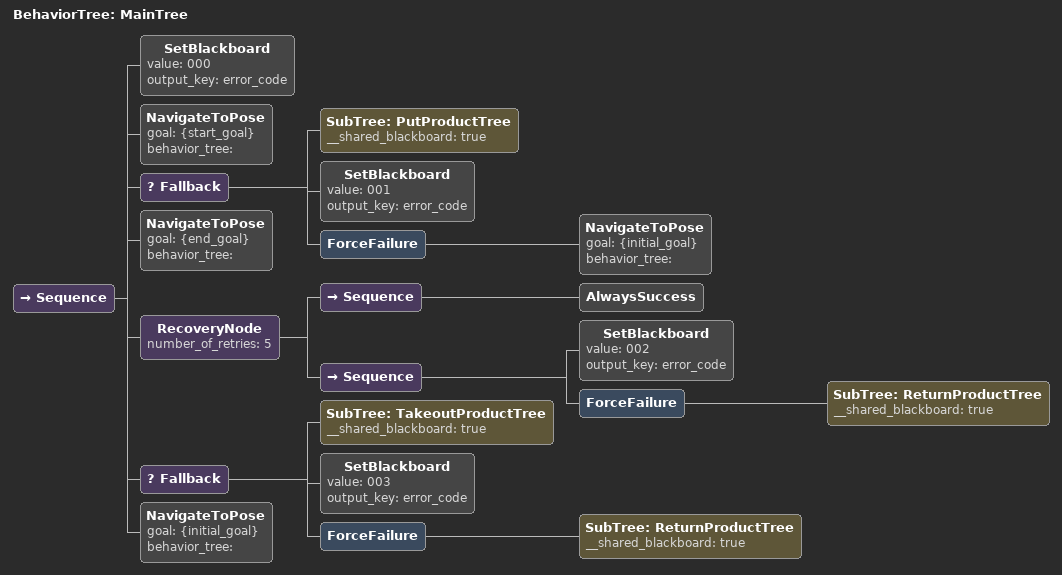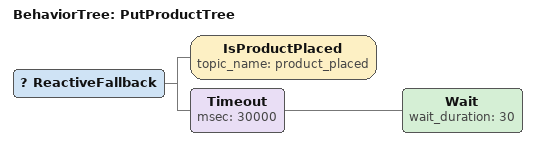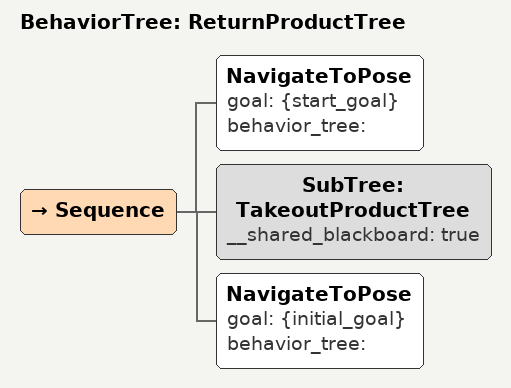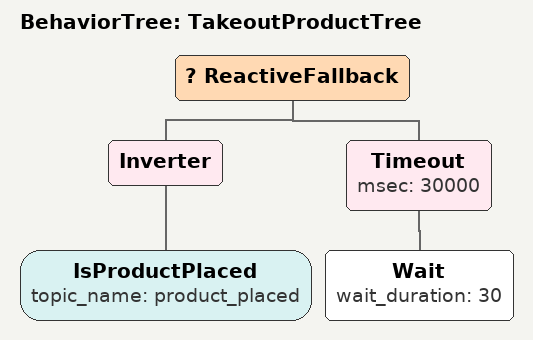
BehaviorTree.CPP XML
<?xml version="1.0" encoding="UTF-8"?>
<root BTCPP_format="3"
      main_tree_to_execute="MainTree">
  <BehaviorTree ID="MainTree">
    <Sequence>
      <SetBlackboard value="000"
                     output_key="error_code"/>
      <NavigateToPose goal="{start_goal}"
                      behavior_tree=""/>
      <Fallback>
        <SubTree ID="PutProductTree"
                 __shared_blackboard="true"/>
        <SetBlackboard value="001"
                       output_key="error_code"/>
        <ForceFailure>
          <NavigateToPose goal="{initial_goal}"
                          behavior_tree=""/>
        </ForceFailure>
      </Fallback>
      <NavigateToPose goal="{end_goal}"
                      behavior_tree=""/>
      <RecoveryNode number_of_retries="5">
        <Sequence>
          <AlwaysSuccess/>
        </Sequence>
        <Sequence>
          <SetBlackboard value="002"
                         output_key="error_code"/>
          <ForceFailure>
            <SubTree ID="ReturnProductTree"
                     __shared_blackboard="true"/>
          </ForceFailure>
        </Sequence>
      </RecoveryNode>
      <Fallback>
        <SubTree ID="TakeoutProductTree"
                 __shared_blackboard="true"/>
        <SetBlackboard value="003"
                       output_key="error_code"/>
        <ForceFailure>
          <SubTree ID="ReturnProductTree"
                   __shared_blackboard="true"/>
        </ForceFailure>
      </Fallback>
      <NavigateToPose goal="{initial_goal}"
                      behavior_tree=""/>
    </Sequence>
  </BehaviorTree>

  <BehaviorTree ID="PutProductTree">
    <ReactiveFallback>
      <IsProductPlaced topic_name="product_placed"/>
      <Timeout msec="30000">
        <Wait wait_duration="30"/>
      </Timeout>
    </ReactiveFallback>
  </BehaviorTree>

  <BehaviorTree ID="ReturnProductTree">
    <Sequence>
      <NavigateToPose goal="{start_goal}"
                      behavior_tree=""/>
      <SubTree ID="TakeoutProductTree"
               __shared_blackboard="true"/>
      <NavigateToPose goal="{initial_goal}"
                      behavior_tree=""/>
    </Sequence>
  </BehaviorTree>

  <BehaviorTree ID="TakeoutProductTree">
    <ReactiveFallback>
      <Inverter>
        <IsProductPlaced topic_name="product_placed"/>
      </Inverter>
      <Timeout msec="30000">
        <Wait wait_duration="30"/>
      </Timeout>
    </ReactiveFallback>
  </BehaviorTree>

</root>
